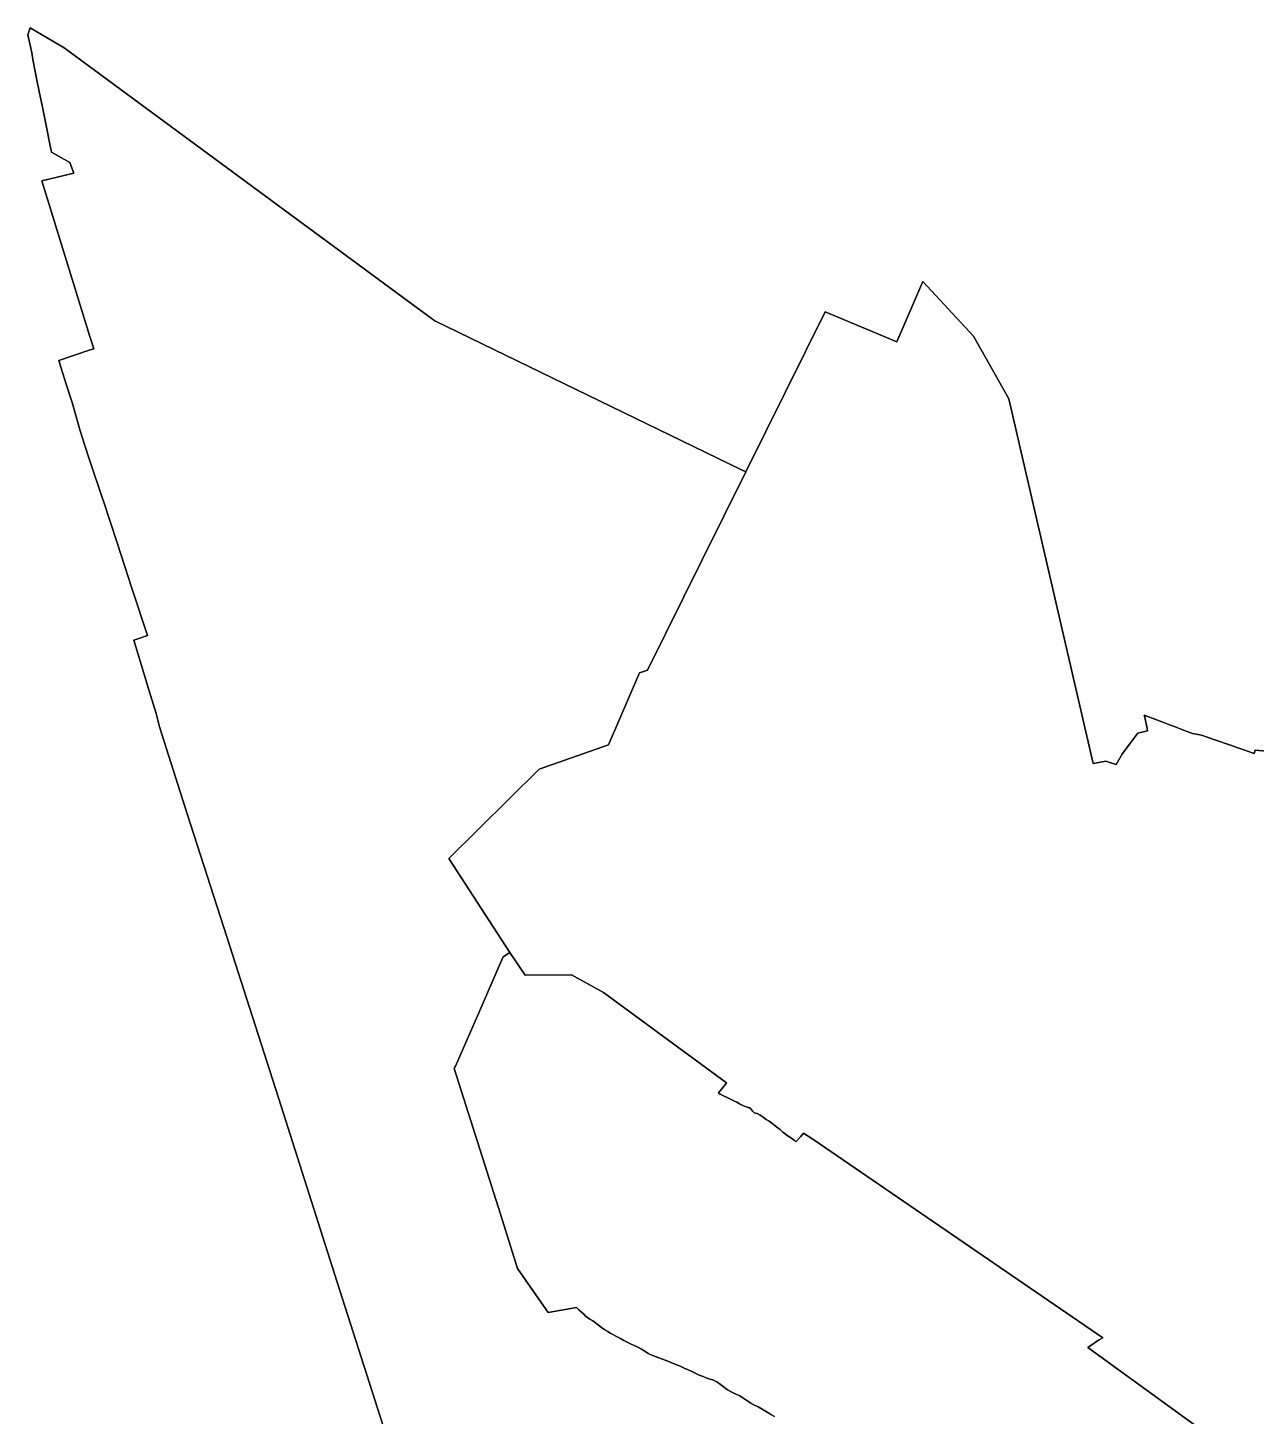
# Model space of a CAD drawing. Header units: inches. Extents: x 11258954 to 11313122, y 3645444 to 3695200.
# Drawn here: x 11289757 to 11293681, y 3677755 to 3682191 of the extents above; entities that cross this region are included whole.
import ezdxf

# ---------------------------------------------------------------- set-up
doc = ezdxf.new("R2010")
doc.units = ezdxf.units.IN
doc.header["$MEASUREMENT"] = 0
doc.layers.add('SchoolZone_Elementary', color=251, linetype='Continuous')

msp = doc.modelspace()

# ---------------------------------------------------------------- linework, layer by layer
at = {"layer": 'SchoolZone_Elementary'}
for points in [[(11293763, 3679875.25, 0), (11293677, 3679883, 0), (11293674, 3679872, 0), (11293650, 3679880.5, 0), (11293644, 3679882.75, 0), (11293619, 3679891.5, 0), (11293599, 3679898.75, 0), (11293549, 3679916, 0), (11293506, 3679931, 0), (11293477.161, 3679936.176, 0), (11293440, 3679950.25, 0), (11293430, 3679954, 0), (11293399, 3679965.5, 0), (11293382, 3679972, 0), (11293323.3155, 3679994.238, 0), (11293323.658, 3679992.641, 0), (11293331.1075, 3679957.8765, 0), (11293333.8735, 3679944.9685, 0), (11293303, 3679937.25, 0), (11293253.5945, 3679872.1465, 0), (11293233, 3679837.25, 0), (11293216, 3679842.25, 0), (11293200, 3679847.25, 0), (11293160.5, 3679839.875, 0), (11292890.4255, 3681005.619, 0), (11292838.4785, 3681097.9695, 0), (11292777.9395, 3681205.594, 0), (11292616, 3681379.625, 0), (11292532.713, 3681187.7745, 0), (11292304.2485, 3681283.0845, 0), (11292050.815, 3680772.0745, 0), (11292035.2895, 3680779.6115, 0), (11292034.986, 3680779.759, 0), (11291057.5885, 3681254.2425, 0), (11291033.698, 3681271.83, 0), (11289873.27, 3682126.0965, 0), (11289764.759, 3682190.629, 0), (11289757.4575, 3682167.7615, 0), (11289767, 3682125.5, 0), (11289770, 3682111, 0), (11289774, 3682088.75, 0), (11289789, 3682013, 0), (11289792, 3681998.5, 0), (11289794, 3681987.25, 0), (11289804, 3681937.5, 0), (11289820, 3681857.5, 0), (11289827, 3681824.5, 0), (11289833, 3681793.25, 0), (11289892, 3681760.5, 0), (11289896, 3681749, 0), (11289904.3235, 3681726.597, 0), (11289802.5255, 3681701.373, 0), (11289956, 3681204.5, 0), (11289968, 3681165, 0), (11289953.7085, 3681160.2095, 0), (11289856.6365, 3681127.6695, 0), (11289864.408, 3681103.2775, 0), (11289880.585, 3681052.502, 0), (11289899.3725, 3680993.533, 0), (11289925, 3680903, 0), (11289940, 3680856.5, 0), (11289954, 3680814, 0), (11289997, 3680683.25, 0), (11289998, 3680681.5, 0), (11290043, 3680544.75, 0), (11290091, 3680397.75, 0), (11290140, 3680249, 0), (11290109, 3680238.25, 0), (11290096, 3680234, 0), (11290144, 3680076, 0), (11290167, 3680000, 0), (11290178, 3679957.25, 0), (11290267, 3679679.25, 0), (11290384, 3679316, 0), (11290558, 3678772.25, 0), (11290746, 3678183, 0), (11290917, 3677647.75, 0)], [(11290917, 3677647.75, 0), (11290746, 3678183, 0), (11290558, 3678772.25, 0), (11290384, 3679316, 0), (11290267, 3679679.25, 0), (11290178, 3679957.25, 0), (11290167, 3680000, 0), (11290144, 3680076, 0), (11290096, 3680234, 0), (11290109, 3680238.25, 0), (11290140, 3680249, 0), (11290091, 3680397.75, 0), (11290043, 3680544.75, 0), (11289998, 3680681.5, 0), (11289997, 3680683.25, 0), (11289954, 3680814, 0), (11289940, 3680856.5, 0), (11289925, 3680903, 0), (11289899.3725, 3680993.533, 0), (11289880.585, 3681052.502, 0), (11289864.408, 3681103.2775, 0), (11289856.6365, 3681127.6695, 0), (11289953.7085, 3681160.2095, 0), (11289968, 3681165, 0), (11289956, 3681204.5, 0), (11289802.5255, 3681701.373, 0), (11289904.3235, 3681726.597, 0), (11289896, 3681749, 0), (11289892, 3681760.5, 0), (11289833, 3681793.25, 0), (11289827, 3681824.5, 0), (11289820, 3681857.5, 0), (11289804, 3681937.5, 0), (11289794, 3681987.25, 0), (11289792, 3681998.5, 0), (11289789, 3682013, 0), (11289774, 3682088.75, 0), (11289770, 3682111, 0), (11289767, 3682125.5, 0), (11289757.4575, 3682167.7615, 0), (11289764.759, 3682190.629, 0), (11289873.27, 3682126.0965, 0), (11291033.698, 3681271.83, 0), (11291057.5885, 3681254.2425, 0), (11292034.986, 3680779.759, 0), (11292035.2895, 3680779.6115, 0), (11292050.815, 3680772.0745, 0), (11291911.1735, 3680490.5095, 0), (11291736.7805, 3680138.8725, 0), (11291711.1975, 3680129.4785, 0), (11291612.46, 3679899.507, 0), (11291390.6125, 3679822.6415, 0), (11291101.8985, 3679536.4275, 0), (11291296.748, 3679236.2235, 0), (11291276, 3679223, 0), (11291267, 3679203.75, 0), (11291201, 3679051.5, 0), (11291123, 3678873.5, 0), (11291121, 3678869.75, 0), (11291119, 3678866, 0), (11291202, 3678605.5, 0), (11291267, 3678400.25, 0), (11291322, 3678227, 0), (11291419, 3678086.5, 0), (11291510, 3678102.25, 0), (11291511, 3678101, 0), (11291517, 3678095.5, 0), (11291526, 3678087.5, 0), (11291533, 3678080.75, 0), (11291538, 3678075.75, 0), (11291545, 3678071, 0), (11291553, 3678065.5, 0), (11291562, 3678060, 0), (11291571, 3678053, 0), (11291580, 3678046.25, 0), (11291590, 3678038.5, 0), (11291600, 3678031.5, 0), (11291610, 3678025.5, 0), (11291617, 3678021, 0), (11291626, 3678015.75, 0), (11291638, 3678009.5, 0), (11291650, 3678003, 0), (11291661, 3677997, 0), (11291672, 3677991.5, 0), (11291684, 3677985.25, 0), (11291694, 3677981, 0), (11291702, 3677977.5, 0), (11291708, 3677974.5, 0), (11291718, 3677969.25, 0), (11291728, 3677962.5, 0), (11291739, 3677956, 0), (11291753, 3677949.25, 0), (11291768, 3677943.75, 0), (11291785, 3677937.5, 0), (11291802, 3677930.5, 0), (11291817, 3677924.5, 0), (11291829, 3677919.5, 0), (11291841, 3677915, 0), (11291854, 3677909, 0), (11291867, 3677903, 0), (11291878, 3677897.5, 0), (11291889, 3677892.25, 0), (11291902, 3677886.5, 0), (11291914, 3677881.75, 0), (11291924, 3677877.75, 0), (11291933, 3677875, 0), (11291945, 3677871, 0), (11291958, 3677864.5, 0), (11291970, 3677857, 0), (11291977, 3677851.5, 0), (11291984, 3677845.75, 0), (11291992, 3677839.5, 0), (11292006, 3677831.5, 0), (11292019, 3677826, 0), (11292029, 3677821.25, 0), (11292041, 3677814.25, 0), (11292054, 3677805.5, 0), (11292067, 3677797.25, 0), (11292078, 3677791, 0), (11292090, 3677785.25, 0), (11292103, 3677777.75, 0), (11292114, 3677771, 0), (11292124, 3677765.25, 0), (11292131, 3677760.5, 0), (11292142, 3677754, 0)], [(11293603.8595, 3677640.185, 0), (11293143.1735, 3677975.118, 0), (11293163.16, 3677988.61, 0), (11293171.08, 3677994.055, 0), (11293179, 3677999.5, 0), (11293190.942, 3678006.0525, 0), (11292264.2535, 3678640.289, 0), (11292235.039, 3678659.212, 0), (11292225, 3678648, 0), (11292210, 3678632, 0), (11292206, 3678635.5, 0), (11292201.5, 3678639.25, 0), (11292197, 3678643, 0), (11292186, 3678649.5, 0), (11292177, 3678656.25, 0), (11292169, 3678662.5, 0), (11292160, 3678671, 0), (11292154, 3678675.75, 0), (11292144, 3678683.25, 0), (11292134, 3678691, 0), (11292125, 3678698, 0), (11292116, 3678703.25, 0), (11292106, 3678710, 0), (11292096, 3678717, 0), (11292087, 3678722, 0), (11292082, 3678722.75, 0), (11292077, 3678724.25, 0), (11292073, 3678728.25, 0), (11292067, 3678737.5, 0), (11292062, 3678740.25, 0), (11292052, 3678743.5, 0), (11292041, 3678748, 0), (11292031, 3678753.5, 0), (11292022, 3678758, 0), (11292012, 3678762.5, 0), (11292002, 3678767.75, 0), (11291993, 3678772.25, 0), (11291979, 3678779, 0), (11291969, 3678784, 0), (11291963.9485, 3678787.702, 0), (11291978.2955, 3678806.395, 0), (11291979.447, 3678807.895, 0), (11291979.4655, 3678807.919, 0), (11291988.954, 3678820.2815, 0), (11291595.6425, 3679108.9695, 0), (11291493.559, 3679165.2195, 0), (11291346.1635, 3679163.657, 0), (11291296.748, 3679236.2235, 0), (11291101.8985, 3679536.4275, 0), (11291390.6125, 3679822.6415, 0), (11291612.46, 3679899.507, 0), (11291711.1975, 3680129.4785, 0), (11291736.7805, 3680138.8725, 0), (11291911.1735, 3680490.5095, 0), (11292050.815, 3680772.0745, 0), (11292304.2485, 3681283.0845, 0), (11292532.713, 3681187.7745, 0), (11292616, 3681379.625, 0), (11292777.9395, 3681205.594, 0), (11292838.4785, 3681097.9695, 0), (11292890.4255, 3681005.619, 0), (11293160.5, 3679839.875, 0), (11293200, 3679847.25, 0), (11293216, 3679842.25, 0), (11293233, 3679837.25, 0), (11293253.5945, 3679872.1465, 0), (11293303, 3679937.25, 0), (11293333.8735, 3679944.9685, 0), (11293331.1075, 3679957.8765, 0), (11293323.658, 3679992.641, 0), (11293323.3155, 3679994.238, 0), (11293382, 3679972, 0), (11293399, 3679965.5, 0), (11293430, 3679954, 0), (11293440, 3679950.25, 0), (11293477.161, 3679936.176, 0), (11293506, 3679931, 0), (11293549, 3679916, 0), (11293599, 3679898.75, 0), (11293619, 3679891.5, 0), (11293644, 3679882.75, 0), (11293650, 3679880.5, 0), (11293674, 3679872, 0), (11293677, 3679883, 0), (11293763, 3679875.25, 0)], [(11292142, 3677754, 0), (11292131, 3677760.5, 0), (11292124, 3677765.25, 0), (11292114, 3677771, 0), (11292103, 3677777.75, 0), (11292090, 3677785.25, 0), (11292078, 3677791, 0), (11292067, 3677797.25, 0), (11292054, 3677805.5, 0), (11292041, 3677814.25, 0), (11292029, 3677821.25, 0), (11292019, 3677826, 0), (11292006, 3677831.5, 0), (11291992, 3677839.5, 0), (11291984, 3677845.75, 0), (11291977, 3677851.5, 0), (11291970, 3677857, 0), (11291958, 3677864.5, 0), (11291945, 3677871, 0), (11291933, 3677875, 0), (11291924, 3677877.75, 0), (11291914, 3677881.75, 0), (11291902, 3677886.5, 0), (11291889, 3677892.25, 0), (11291878, 3677897.5, 0), (11291867, 3677903, 0), (11291854, 3677909, 0), (11291841, 3677915, 0), (11291829, 3677919.5, 0), (11291817, 3677924.5, 0), (11291802, 3677930.5, 0), (11291785, 3677937.5, 0), (11291768, 3677943.75, 0), (11291753, 3677949.25, 0), (11291739, 3677956, 0), (11291728, 3677962.5, 0), (11291718, 3677969.25, 0), (11291708, 3677974.5, 0), (11291702, 3677977.5, 0), (11291694, 3677981, 0), (11291684, 3677985.25, 0), (11291672, 3677991.5, 0), (11291661, 3677997, 0), (11291650, 3678003, 0), (11291638, 3678009.5, 0), (11291626, 3678015.75, 0), (11291617, 3678021, 0), (11291610, 3678025.5, 0), (11291600, 3678031.5, 0), (11291590, 3678038.5, 0), (11291580, 3678046.25, 0), (11291571, 3678053, 0), (11291562, 3678060, 0), (11291553, 3678065.5, 0), (11291545, 3678071, 0), (11291538, 3678075.75, 0), (11291533, 3678080.75, 0), (11291526, 3678087.5, 0), (11291517, 3678095.5, 0), (11291511, 3678101, 0), (11291510, 3678102.25, 0), (11291419, 3678086.5, 0), (11291322, 3678227, 0), (11291267, 3678400.25, 0), (11291202, 3678605.5, 0), (11291119, 3678866, 0), (11291121, 3678869.75, 0), (11291123, 3678873.5, 0), (11291201, 3679051.5, 0), (11291267, 3679203.75, 0), (11291276, 3679223, 0), (11291296.748, 3679236.2235, 0), (11291346.1635, 3679163.657, 0), (11291493.559, 3679165.2195, 0), (11291595.6425, 3679108.9695, 0), (11291988.954, 3678820.2815, 0), (11291979.4655, 3678807.919, 0), (11291979.447, 3678807.895, 0), (11291978.2955, 3678806.395, 0), (11291963.9485, 3678787.702, 0), (11291969, 3678784, 0), (11291979, 3678779, 0), (11291993, 3678772.25, 0), (11292002, 3678767.75, 0), (11292012, 3678762.5, 0), (11292022, 3678758, 0), (11292031, 3678753.5, 0), (11292041, 3678748, 0), (11292052, 3678743.5, 0), (11292062, 3678740.25, 0), (11292067, 3678737.5, 0), (11292073, 3678728.25, 0), (11292077, 3678724.25, 0), (11292082, 3678722.75, 0), (11292087, 3678722, 0), (11292096, 3678717, 0), (11292106, 3678710, 0), (11292116, 3678703.25, 0), (11292125, 3678698, 0), (11292134, 3678691, 0), (11292144, 3678683.25, 0), (11292154, 3678675.75, 0), (11292160, 3678671, 0), (11292169, 3678662.5, 0), (11292177, 3678656.25, 0), (11292186, 3678649.5, 0), (11292197, 3678643, 0), (11292201.5, 3678639.25, 0), (11292206, 3678635.5, 0), (11292210, 3678632, 0), (11292225, 3678648, 0), (11292235.039, 3678659.212, 0), (11292264.2535, 3678640.289, 0), (11293190.942, 3678006.0525, 0), (11293179, 3677999.5, 0), (11293171.08, 3677994.055, 0), (11293163.16, 3677988.61, 0), (11293143.1735, 3677975.118, 0), (11293603.8595, 3677640.185, 0)]]:
    msp.add_polyline3d(points, dxfattribs=at)

doc.saveas('drawing.dxf')
